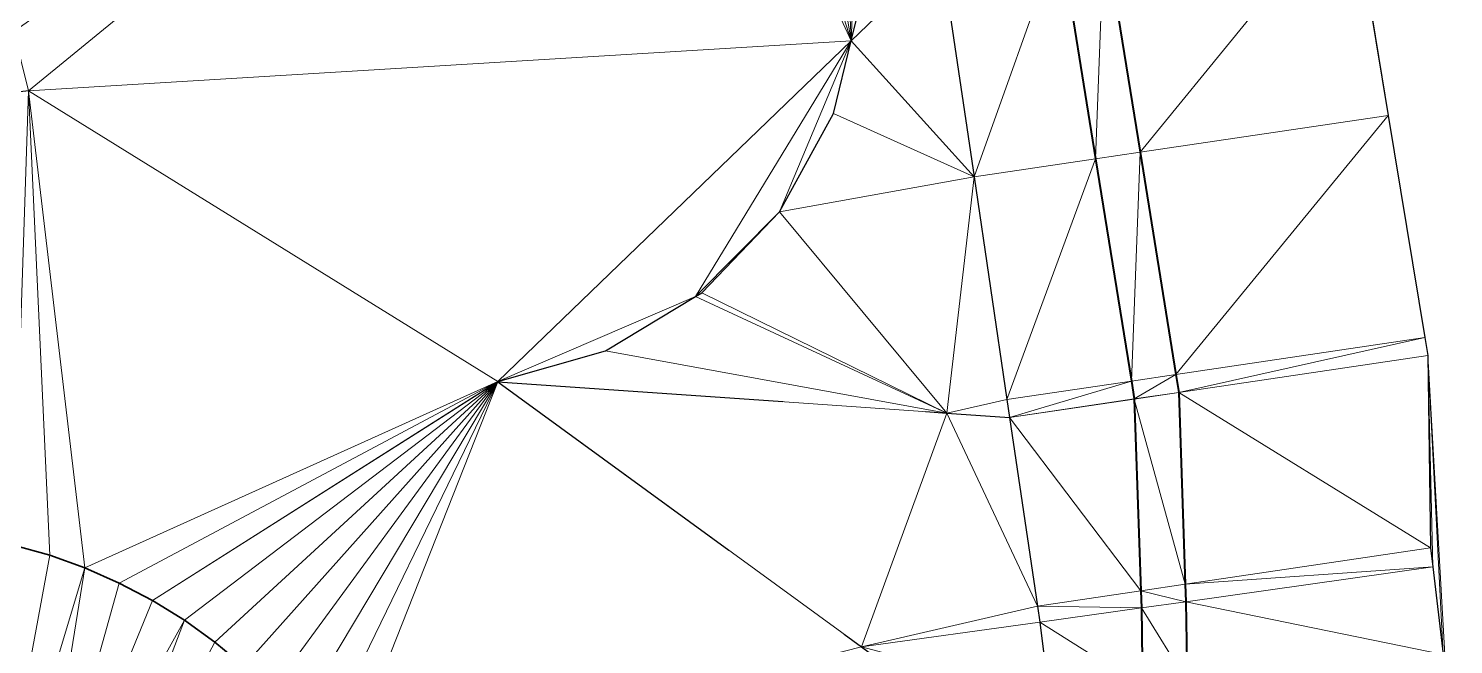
# Model space of a CAD drawing. Header units: metres. Extents: x 246428 to 246884, y 7418966 to 7419490.
# Drawn here: x 246852.26 to 246883.92, y 7419403.99 to 7419417.67 of the extents above; entities that cross this region are included whole.
import ezdxf

# ---------------------------------------------------------------- set-up
doc = ezdxf.new("R2010")
doc.units = ezdxf.units.M
doc.linetypes.add('blank name', pattern=[0])
doc.linetypes.add('HIDDEN', pattern=[9.525, 6.35, -3.175])
doc.layers.add('_12D_UNMAPPED', color=7, linetype='Continuous')
for name, color, linetype, lineweight in [('BATTER', 250, 'HIDDEN', 25), ('DRAINAGE_SWALE', 7, 'CHANNEL_DASHDOT_X4', 40), ('GRADELINES', 250, 'HIDDEN', 25)]:
    doc.layers.add(name, color=color, linetype=linetype, lineweight=lineweight)
doc.layers.add('KERB_LIP', color=7, linetype='Continuous', lineweight=35, true_color=0x5fd2ff)
doc.styles.get("Standard").update_dxf_attribs({"font": 'romans.shx', "width": 0.65})
doc.linetypes.add('CHANNEL_DASHDOT_X4', pattern='A,6,-1,1,-1,0.004,[">",Standard,S=4,R=0,X=0,Y=-1.7144],0.004,1,-1,6,-1,1,-1', length=20.008)

msp = doc.modelspace()

# ---------------------------------------------------------------- linework, layer by layer
at = {"layer": '_12D_UNMAPPED', "color": 3, "linetype": 'blank name', "lineweight": 0}
for points in [[(246851.931, 7419417.604, 36.445), (246851.831, 7419420.095, 36.428), (246865.902, 7419427.44, 36.52)], [(246852.257, 7419416.289, 36.456), (246851.931, 7419417.604, 36.445), (246865.902, 7419427.44, 36.52)], [(246870.54, 7419417.401, 36.629), (246852.257, 7419416.289, 36.456), (246865.902, 7419427.44, 36.52)], [(246867.782, 7419426.05, 36.547), (246870.54, 7419417.401, 36.629), (246865.902, 7419427.44, 36.52)], [(246869.435, 7419423.961, 36.574), (246870.54, 7419417.401, 36.629), (246867.782, 7419426.05, 36.547)], [(246870.54, 7419417.401, 36.629), (246869.435, 7419423.961, 36.574), (246870.335, 7419421.954, 36.596)], [(246870.677, 7419420.695, 36.608), (246870.54, 7419417.401, 36.629), (246870.335, 7419421.954, 36.596)], [(246870.736, 7419418.203, 36.625), (246870.54, 7419417.401, 36.629), (246870.677, 7419420.695, 36.608)], [(246876.959, 7419414.925, 35.974), (246876.163, 7419419.862, 35.949), (246881.657, 7419420.675, 37.337)], [(246876.959, 7419414.925, 35.974), (246881.657, 7419420.675, 37.337), (246882.474, 7419415.741, 37.368)], [(246873.268, 7419414.378, 36.676), (246872.536, 7419419.325, 36.635), (246875.174, 7419419.715, 35.969)], [(246873.268, 7419414.378, 36.676), (246875.174, 7419419.715, 35.969), (246875.97, 7419414.778, 35.994)], [(246875.97, 7419414.778, 35.994), (246875.174, 7419419.715, 35.969), (246876.163, 7419419.862, 35.949)], [(246875.97, 7419414.778, 35.994), (246876.163, 7419419.862, 35.949), (246876.959, 7419414.925, 35.974)], [(246872.536, 7419419.325, 36.635), (246873.268, 7419414.378, 36.676), (246870.54, 7419417.401, 36.629)], [(246872.536, 7419419.325, 36.635), (246870.54, 7419417.401, 36.629), (246870.736, 7419418.203, 36.625)], [(246851.931, 7419417.604, 36.445), (246852.257, 7419416.289, 36.456), (246852.257, 7419416.289, 36.456)], [(246862.686, 7419409.829, 36.602), (246852.257, 7419416.289, 36.456), (246870.54, 7419417.401, 36.629)], [(246867.08, 7419411.718, 36.633), (246862.686, 7419409.829, 36.602), (246870.54, 7419417.401, 36.629)], [(246868.944, 7419413.597, 36.639), (246867.08, 7419411.718, 36.633), (246870.54, 7419417.401, 36.629)], [(246870.145, 7419415.782, 36.636), (246868.944, 7419413.597, 36.639), (246870.54, 7419417.401, 36.629)], [(246873.268, 7419414.378, 36.676), (246870.145, 7419415.782, 36.636), (246870.54, 7419417.401, 36.629)], [(246852.727, 7419405.974, 36.527), (246851.926, 7419406.2, 36.518), (246852.257, 7419416.289, 36.456)], [(246853.511, 7419405.692, 36.537), (246852.257, 7419416.289, 36.456), (246862.684, 7419409.829, 36.602)], [(246853.511, 7419405.692, 36.537), (246852.727, 7419405.974, 36.527), (246852.257, 7419416.289, 36.456)], [(246853.511, 7419405.692, 36.537), (246852.257, 7419416.289, 36.456), (246852.257, 7419416.289, 36.456)], [(246862.684, 7419409.829, 36.602), (246852.257, 7419416.289, 36.456), (246862.684, 7419409.829, 36.602)], [(246852.257, 7419416.289, 36.456), (246852.257, 7419416.289, 36.456), (246852.257, 7419416.289, 36.456)], [(246862.684, 7419409.829, 36.602), (246852.257, 7419416.289, 36.456), (246862.684, 7419409.829, 36.602)], [(246862.684, 7419409.829, 36.602), (246852.257, 7419416.289, 36.456), (246862.684, 7419409.829, 36.602)], [(246862.684, 7419409.829, 36.602), (246852.257, 7419416.289, 36.456), (246862.684, 7419409.829, 36.602)], [(246862.684, 7419409.829, 36.602), (246852.257, 7419416.289, 36.456), (246862.684, 7419409.829, 36.602)], [(246862.684, 7419409.829, 36.602), (246852.257, 7419416.289, 36.456), (246862.686, 7419409.829, 36.602)], [(246873.268, 7419414.378, 36.676), (246868.944, 7419413.597, 36.639), (246870.145, 7419415.782, 36.636)], [(246877.754, 7419409.988, 35.999), (246876.959, 7419414.925, 35.974), (246882.474, 7419415.741, 37.368)], [(246877.754, 7419409.988, 35.999), (246882.474, 7419415.741, 37.368), (246883.288, 7419410.807, 37.397)], [(246876.765, 7419409.842, 36.019), (246875.97, 7419414.778, 35.994), (246876.959, 7419414.925, 35.974)], [(246876.765, 7419409.842, 36.019), (246876.959, 7419414.925, 35.974), (246877.754, 7419409.988, 35.999)], [(246874, 7419409.432, 36.717), (246873.268, 7419414.378, 36.676), (246875.97, 7419414.778, 35.994)], [(246874, 7419409.432, 36.717), (246875.97, 7419414.778, 35.994), (246876.765, 7419409.842, 36.019)], [(246868.944, 7419413.597, 36.639), (246873.268, 7419414.378, 36.676), (246872.66, 7419409.131, 36.706)], [(246873.268, 7419414.378, 36.676), (246874, 7419409.432, 36.717), (246872.66, 7419409.131, 36.706)], [(246867.216, 7419411.8, 36.634), (246867.08, 7419411.718, 36.633), (246868.944, 7419413.597, 36.639)], [(246867.216, 7419411.8, 36.634), (246868.944, 7419413.597, 36.639), (246872.66, 7419409.131, 36.706)], [(246867.08, 7419411.718, 36.633), (246867.216, 7419411.8, 36.634), (246872.66, 7419409.131, 36.706)], [(246865.08, 7419410.515, 36.621), (246862.686, 7419409.829, 36.602), (246867.08, 7419411.718, 36.633)], [(246872.66, 7419409.131, 36.706), (246865.08, 7419410.515, 36.621), (246867.08, 7419411.718, 36.633)], [(246877.818, 7419409.59, 36.001), (246877.754, 7419409.988, 35.999), (246883.288, 7419410.807, 37.397)], [(246877.818, 7419409.59, 36.001), (246883.288, 7419410.807, 37.397), (246883.353, 7419410.409, 37.4)], [(246883.353, 7419410.409, 37.4), (246883.288, 7419410.807, 37.397), (246883.353, 7419410.409, 37.4)], [(246865.08, 7419410.515, 36.621), (246862.684, 7419409.828, 36.602), (246862.686, 7419409.829, 36.602)], [(246872.66, 7419409.131, 36.706), (246862.684, 7419409.828, 36.602), (246865.08, 7419410.515, 36.621)], [(246883.408, 7419406.138, 37.398), (246877.818, 7419409.59, 36.001), (246883.353, 7419410.409, 37.4)], [(246877.818, 7419409.59, 36.001), (246883.353, 7419410.409, 37.4), (246883.353, 7419410.409, 37.4)], [(246877.818, 7419409.59, 36.001), (246877.818, 7419409.59, 36.001), (246883.353, 7419410.409, 37.4)], [(246883.689, 7419403.767, 37.462), (246883.465, 7419405.714, 37.409), (246883.353, 7419410.409, 37.4)], [(246883.465, 7419405.714, 37.409), (246883.408, 7419406.138, 37.398), (246883.353, 7419410.409, 37.4)], [(246883.839, 7419401.813, 37.512), (246883.689, 7419403.767, 37.462), (246883.353, 7419410.409, 37.4)], [(246876.829, 7419409.444, 36.021), (246876.765, 7419409.842, 36.019), (246877.754, 7419409.988, 35.999)], [(246876.829, 7419409.444, 36.021), (246877.754, 7419409.988, 35.999), (246877.818, 7419409.59, 36.001)], [(246854.274, 7419405.357, 36.546), (246853.511, 7419405.692, 36.537), (246862.684, 7419409.829, 36.602)], [(246855.012, 7419404.969, 36.556), (246854.274, 7419405.357, 36.546), (246862.684, 7419409.829, 36.602)], [(246862.684, 7419409.828, 36.602), (246855.012, 7419404.969, 36.556), (246862.684, 7419409.829, 36.602)], [(246862.684, 7419409.828, 36.602), (246855.721, 7419404.531, 36.566), (246855.012, 7419404.969, 36.556)], [(246855.721, 7419404.531, 36.566), (246862.684, 7419409.828, 36.602), (246856.397, 7419404.045, 36.576)], [(246856.397, 7419404.045, 36.576), (246862.684, 7419409.828, 36.602), (246857.039, 7419403.514, 36.586)], [(246857.039, 7419403.514, 36.586), (246862.684, 7419409.828, 36.602), (246857.642, 7419402.939, 36.595)], [(246857.642, 7419402.939, 36.595), (246862.684, 7419409.828, 36.602), (246858.203, 7419402.323, 36.605)], [(246858.203, 7419402.323, 36.605), (246862.684, 7419409.828, 36.602), (246858.721, 7419401.67, 36.614)], [(246858.721, 7419401.67, 36.614), (246862.684, 7419409.828, 36.602), (246859.192, 7419400.983, 36.623)], [(246859.192, 7419400.983, 36.623), (246862.684, 7419409.828, 36.602), (246870.765, 7419403.938, 36.553)], [(246862.684, 7419409.828, 36.602), (246862.684, 7419409.829, 36.602), (246862.684, 7419409.829, 36.602)], [(246862.684, 7419409.828, 36.602), (246862.684, 7419409.829, 36.602), (246862.684, 7419409.829, 36.602)], [(246862.684, 7419409.828, 36.602), (246862.684, 7419409.829, 36.602), (246862.684, 7419409.829, 36.602)], [(246862.684, 7419409.829, 36.602), (246862.684, 7419409.829, 36.602), (246862.684, 7419409.829, 36.602)], [(246862.684, 7419409.829, 36.602), (246862.684, 7419409.829, 36.602), (246862.684, 7419409.829, 36.602)], [(246862.684, 7419409.828, 36.602), (246862.684, 7419409.829, 36.602), (246862.684, 7419409.829, 36.602)], [(246862.684, 7419409.828, 36.602), (246862.684, 7419409.829, 36.602), (246862.684, 7419409.829, 36.602)], [(246862.684, 7419409.829, 36.602), (246862.684, 7419409.829, 36.602), (246862.684, 7419409.829, 36.602)], [(246862.684, 7419409.828, 36.602), (246862.684, 7419409.829, 36.602), (246862.684, 7419409.829, 36.602)], [(246862.684, 7419409.828, 36.602), (246862.684, 7419409.829, 36.602), (246862.684, 7419409.829, 36.602)], [(246862.684, 7419409.828, 36.602), (246862.684, 7419409.829, 36.602), (246862.684, 7419409.829, 36.602)], [(246862.684, 7419409.828, 36.602), (246862.684, 7419409.829, 36.602), (246862.686, 7419409.829, 36.602)], [(246870.765, 7419403.938, 36.553), (246862.684, 7419409.828, 36.602), (246872.66, 7419409.131, 36.706)], [(246874.059, 7419409.033, 36.721), (246874, 7419409.432, 36.717), (246876.765, 7419409.842, 36.019)], [(246874.059, 7419409.033, 36.721), (246876.765, 7419409.842, 36.019), (246876.829, 7419409.444, 36.021)], [(246877.962, 7419405.332, 36.022), (246876.829, 7419409.443, 36.021), (246877.818, 7419409.59, 36.001)], [(246876.829, 7419409.443, 36.021), (246876.829, 7419409.444, 36.021), (246877.818, 7419409.59, 36.001)], [(246876.829, 7419409.443, 36.021), (246877.818, 7419409.59, 36.001), (246877.818, 7419409.59, 36.001)], [(246883.408, 7419406.138, 37.398), (246877.962, 7419405.332, 36.022), (246877.818, 7419409.59, 36.001)], [(246874, 7419409.432, 36.717), (246874.059, 7419409.033, 36.721), (246872.66, 7419409.131, 36.706)], [(246876.829, 7419409.444, 36.021), (246874.059, 7419409.033, 36.721), (246874.059, 7419409.033, 36.721)], [(246874.059, 7419409.033, 36.721), (246876.829, 7419409.444, 36.021), (246874.059, 7419409.033, 36.721)], [(246874.059, 7419409.033, 36.721), (246876.829, 7419409.444, 36.021), (246876.829, 7419409.443, 36.021)], [(246876.973, 7419405.186, 36.042), (246874.059, 7419409.033, 36.721), (246876.829, 7419409.443, 36.021)], [(246877.962, 7419405.332, 36.022), (246876.973, 7419405.186, 36.042), (246876.829, 7419409.443, 36.021)], [(246874.679, 7419404.846, 36.622), (246870.765, 7419403.938, 36.553), (246872.66, 7419409.131, 36.706)], [(246874.059, 7419409.033, 36.721), (246874.679, 7419404.846, 36.622), (246872.66, 7419409.131, 36.706)], [(246874.059, 7419409.033, 36.721), (246872.66, 7419409.131, 36.706), (246874.059, 7419409.033, 36.721)], [(246872.66, 7419409.131, 36.706), (246874.059, 7419409.033, 36.721), (246874.059, 7419409.033, 36.721)], [(246876.973, 7419405.186, 36.042), (246874.679, 7419404.846, 36.622), (246874.059, 7419409.033, 36.721)], [(246851.926, 7419406.2, 36.518), (246852.727, 7419405.974, 36.527), (246851.348, 7419398.518, 37.098)], [(246877.962, 7419405.332, 36.022), (246883.408, 7419406.138, 37.398), (246883.465, 7419405.714, 37.409)], [(246852.727, 7419405.974, 36.527), (246853.511, 7419405.692, 36.537), (246851.348, 7419398.518, 37.098)], [(246851.348, 7419398.518, 37.098), (246853.511, 7419405.692, 36.537), (246852.345, 7419398.458, 37.114)], [(246853.511, 7419405.692, 36.537), (246854.274, 7419405.357, 36.546), (246852.345, 7419398.458, 37.114)], [(246877.977, 7419404.942, 36.024), (246877.962, 7419405.332, 36.022), (246883.465, 7419405.714, 37.409)], [(246877.977, 7419404.942, 36.024), (246883.465, 7419405.714, 37.409), (246883.689, 7419403.767, 37.462)], [(246854.274, 7419405.357, 36.546), (246855.012, 7419404.969, 36.556), (246852.345, 7419398.458, 37.114)], [(246874.679, 7419404.846, 36.622), (246876.973, 7419405.186, 36.042), (246876.986, 7419404.803, 36.044)], [(246876.973, 7419405.186, 36.042), (246877.962, 7419405.332, 36.022), (246877.977, 7419404.942, 36.024)], [(246876.986, 7419404.803, 36.044), (246876.973, 7419405.186, 36.042), (246877.977, 7419404.942, 36.024)], [(246855.012, 7419404.969, 36.556), (246855.721, 7419404.531, 36.566), (246852.345, 7419398.458, 37.114)], [(246874.679, 7419404.846, 36.622), (246874.731, 7419404.486, 36.613), (246870.765, 7419403.938, 36.553)], [(246874.731, 7419404.486, 36.613), (246874.679, 7419404.846, 36.622), (246876.986, 7419404.803, 36.044)], [(246874.731, 7419404.486, 36.613), (246876.986, 7419404.803, 36.044), (246877.011, 7419403.054, 36.053)], [(246876.986, 7419404.803, 36.044), (246877.977, 7419404.942, 36.024), (246878.005, 7419403.16, 36.033)], [(246877.011, 7419403.054, 36.053), (246876.986, 7419404.803, 36.044), (246878.005, 7419403.16, 36.033)], [(246878.005, 7419403.16, 36.033), (246877.977, 7419404.942, 36.024), (246883.689, 7419403.767, 37.462)], [(246852.345, 7419398.458, 37.114), (246855.721, 7419404.531, 36.566), (246853.322, 7419398.248, 37.13)], [(246853.322, 7419398.248, 37.13), (246855.721, 7419404.531, 36.566), (246856.397, 7419404.045, 36.576)], [(246874.731, 7419404.486, 36.613), (246874.936, 7419402.832, 36.574), (246870.765, 7419403.938, 36.553)], [(246874.936, 7419402.832, 36.574), (246874.731, 7419404.486, 36.613), (246877.011, 7419403.054, 36.053)], [(246853.322, 7419398.248, 37.13), (246856.397, 7419404.045, 36.576), (246857.039, 7419403.514, 36.586)]]:
    msp.add_3dface(points, dxfattribs=at)
at = {"layer": 'BATTER'}
for points in [[(246881.657, 7419420.675, 37.337), (246882.474, 7419415.741, 37.368), (246883.288, 7419410.807, 37.397), (246883.353, 7419410.409, 37.4), (246883.353, 7419410.409, 37.4), (246883.408, 7419406.138, 37.398), (246883.465, 7419405.714, 37.409), (246883.689, 7419403.767, 37.462), (246883.839, 7419401.813, 37.512), (246883.922, 7419399.855, 37.561), (246883.865, 7419397.897, 37.592), (246883.854, 7419397.759, 37.593), (246883.554, 7419394.542, 37.622), (246883.298, 7419392.444, 37.626), (246883.285, 7419389.541, 37.63), (246883.264, 7419384.541, 37.635), (246883.272, 7419379.541, 37.648), (246883.29, 7419374.541, 37.664)], [(246872.536, 7419419.325, 36.635), (246873.268, 7419414.378, 36.676), (246874, 7419409.432, 36.717), (246874.059, 7419409.033, 36.721), (246874.059, 7419409.033, 36.721), (246874.679, 7419404.846, 36.622), (246874.731, 7419404.486, 36.613), (246874.936, 7419402.832, 36.574), (246875.085, 7419401.172, 36.535), (246875.179, 7419399.508, 36.496), (246875.217, 7419397.842, 36.458), (246875.218, 7419397.725, 36.455), (246875.231, 7419394.509, 36.38), (246875.239, 7419392.412, 36.331), (246875.251, 7419389.509, 36.35), (246875.271, 7419384.509, 36.384), (246875.291, 7419379.509, 36.418), (246875.311, 7419374.509, 36.452)]]:
    msp.add_polyline3d(points, dxfattribs=at)
at = {"layer": 'DRAINAGE_SWALE'}
for points in [[(246875.174, 7419419.715, 35.969), (246875.97, 7419414.778, 35.994), (246876.765, 7419409.842, 36.019), (246876.829, 7419409.444, 36.021), (246876.829, 7419409.443, 36.021), (246876.973, 7419405.186, 36.042), (246876.986, 7419404.803, 36.044), (246877.011, 7419403.054, 36.053), (246876.976, 7419401.311, 36.061), (246876.883, 7419399.576, 36.07), (246876.732, 7419397.852, 36.079), (246876.72, 7419397.731, 36.079), (246876.367, 7419394.513, 36.096), (246876.137, 7419392.415, 36.106), (246876.17, 7419389.512, 36.121), (246876.225, 7419384.513, 36.146), (246876.28, 7419379.513, 36.171), (246876.336, 7419374.513, 36.196)], [(246876.163, 7419419.862, 35.949), (246876.959, 7419414.925, 35.974), (246877.754, 7419409.988, 35.999), (246877.818, 7419409.59, 36.001), (246877.818, 7419409.59, 36.001), (246877.962, 7419405.332, 36.022), (246877.977, 7419404.942, 36.024), (246878.005, 7419403.16, 36.033), (246877.973, 7419401.383, 36.041), (246877.882, 7419399.616, 36.05), (246877.732, 7419397.858, 36.059), (246877.72, 7419397.735, 36.059), (246877.367, 7419394.517, 36.076), (246877.137, 7419392.419, 36.086), (246877.17, 7419389.517, 36.101), (246877.225, 7419384.517, 36.126), (246877.28, 7419379.517, 36.151), (246877.336, 7419374.517, 36.176)]]:
    msp.add_polyline3d(points, dxfattribs=at)
at = {"layer": 'GRADELINES'}
for points in [[(246862.684, 7419409.829, 36.602), (246862.684, 7419409.829, 36.602), (246862.684, 7419409.829, 36.602), (246862.684, 7419409.829, 36.602), (246862.684, 7419409.829, 36.602), (246862.684, 7419409.829, 36.602), (246862.684, 7419409.829, 36.602), (246862.684, 7419409.829, 36.602), (246862.684, 7419409.829, 36.602), (246862.686, 7419409.829, 36.602), (246865.08, 7419410.515, 36.621), (246867.08, 7419411.718, 36.633), (246867.216, 7419411.8, 36.634), (246868.944, 7419413.597, 36.639), (246870.145, 7419415.782, 36.636), (246870.54, 7419417.401, 36.629), (246870.736, 7419418.203, 36.625)], [(246852.257, 7419416.289, 36.456), (246852.257, 7419416.289, 36.456), (246852.257, 7419416.289, 36.456), (246852.256, 7419416.289, 36.456), (246850.281, 7419416.052, 36.438), (246848.504, 7419415.157, 36.426), (246847.137, 7419413.71, 36.422), (246846.359, 7419411.939, 36.425)], [(246862.684, 7419409.828, 36.602), (246872.66, 7419409.131, 36.706), (246874.059, 7419409.033, 36.721)], [(246862.684, 7419409.828, 36.602), (246870.765, 7419403.938, 36.553), (246875.113, 7419400.77, 36.526)]]:
    msp.add_polyline3d(points, dxfattribs=at)
at = {"layer": 'KERB_LIP'}
msp.add_polyline3d([(246851.926, 7419406.2, 36.518), (246852.727, 7419405.974, 36.527), (246853.511, 7419405.692, 36.537), (246854.274, 7419405.357, 36.546), (246855.012, 7419404.969, 36.556), (246855.721, 7419404.531, 36.566), (246856.397, 7419404.045, 36.576), (246857.039, 7419403.514, 36.586)], dxfattribs=at)

doc.saveas('drawing.dxf')
